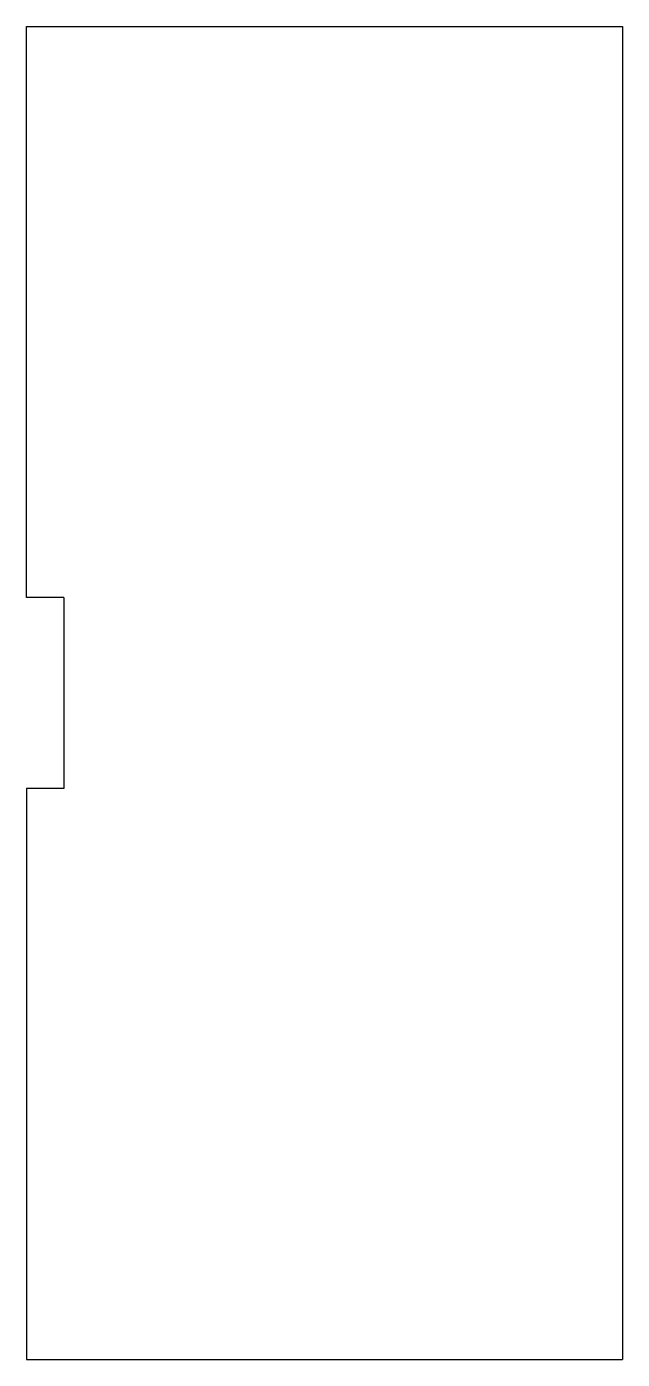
# Model space of a CAD drawing. Header units: millimetres. Extents: x 312 to 392, y -89 to 89.
import ezdxf

# ---------------------------------------------------------------- set-up
doc = ezdxf.new("R2010")
doc.units = ezdxf.units.MM
doc.layers.add('Binder010', color=7, linetype='CONTINUOUS')

msp = doc.modelspace()

# ---------------------------------------------------------------- linework, layer by layer
at = {"layer": 'Binder010'}
for p, q in [((311.785, 12.8, 6.273), (311.785, 89.4, 6.273)), ((311.785, 89.4, 6.273), (391.78, 89.4, 7.212)), ((391.78, 89.4, 7.212), (391.78, -89.4, 7.212)), ((316.785, 12.8, 6.332), (311.785, 12.8, 6.273)), ((316.785, 12.8, 6.332), (316.785, -12.8, 6.332)), ((311.785, -12.8, 6.273), (311.785, -89.4, 6.273)), ((316.785, -12.8, 6.332), (311.785, -12.8, 6.273)), ((311.785, -89.4, 6.273), (391.78, -89.4, 7.212))]:
    msp.add_line(p, q, dxfattribs=at)

doc.saveas('drawing.dxf')
